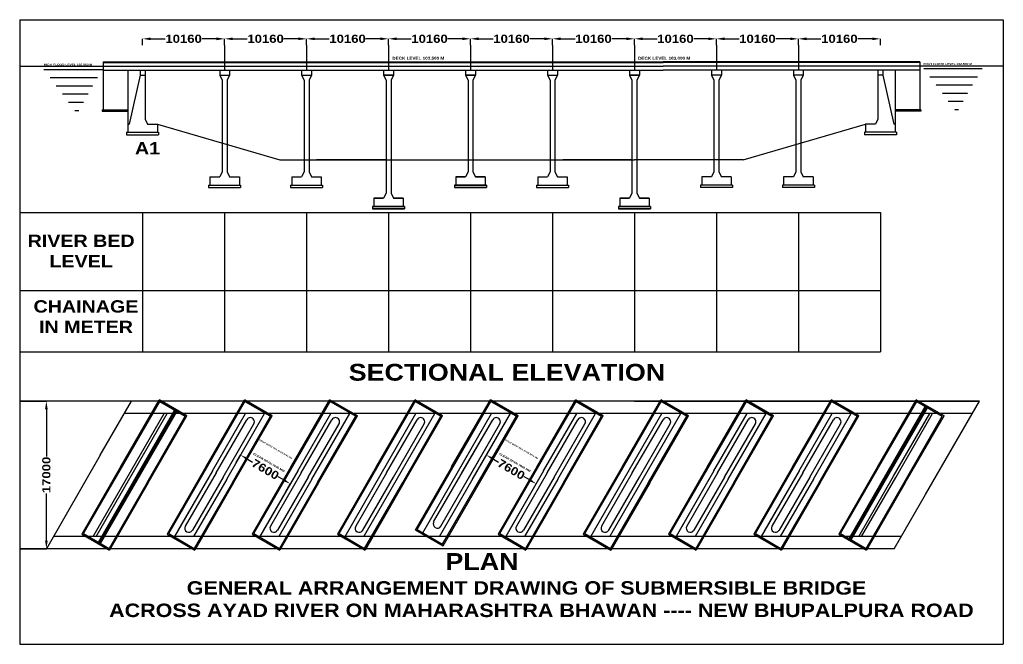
# Model space of a CAD drawing. Header units: millimetres. Extents: x -55849 to 64151, y -69701 to 6500.
import ezdxf

# ---------------------------------------------------------------- set-up
doc = ezdxf.new("R2010")
doc.units = ezdxf.units.MM
doc.linetypes.add('ACAD_ISO02W100', pattern=[15, 12, -3])
doc.styles.get("Standard").update_dxf_attribs({"font": 'ariblk.TTF'})
doc.dimstyles.new('ISO-25', dxfattribs={"dimtxt": 1000, "dimasz": 1000, "dimexe": 1.25, "dimexo": 0.625, "dimtad": 0, "dimtxsty": 'Standard', "dimcen": 75, "dimadec": 0, "dimazin": 0, "dimtfac": 1, "dimtmove": 0, "dimatfit": 2, "dimfxl": 0, "dimarcsym": 0})

# ---------------------------------------------------------------- blocks, each defined once
blk = doc.blocks.new('*D1')
at = {"color": 0, "lineweight": -2}
for p, q in [((-40849, 3390), (-40849, 4165)), ((-39849, 4164), (-38094, 4164)), ((-31849, 4164), (-33605, 4164)), ((-30849, 3390), (-30849, 4165))]:
    blk.add_line(p, q, dxfattribs=at)
at = {"color": 0}
for points in [[(-39849, 4331), (-39849, 3998), (-40849, 4164)], [(-31849, 4331), (-31849, 3998), (-30849, 4164)]]:
    blk.add_solid(points, dxfattribs=at)
at = {"layer": 'Defpoints', "color": 0}
for p in [(-30849, 4164), (-40849, 3389), (-30849, 3389)]:
    blk.add_point(p, dxfattribs=at)
at = {"color": 0, "insert": (-35849, 4164), "char_height": 1000, "attachment_point": 5}
blk.add_mtext('10160', dxfattribs=at)
blk = doc.blocks.new('*D2')
at = {"color": 0, "lineweight": -2}
for p, q in [((-849, 3390), (-849, 4165)), ((151, 4164), (1906, 4164)), ((8151, 4164), (6395, 4164)), ((9151, 3390), (9151, 4165))]:
    blk.add_line(p, q, dxfattribs=at)
at = {"color": 0}
for points in [[(151, 4331), (151, 3998), (-849, 4164)], [(8151, 4331), (8151, 3998), (9151, 4164)]]:
    blk.add_solid(points, dxfattribs=at)
at = {"layer": 'Defpoints', "color": 0}
for p in [(9151, 4164), (-849, 3389), (9151, 3389)]:
    blk.add_point(p, dxfattribs=at)
at = {"color": 0, "insert": (4151, 4164), "char_height": 1000, "attachment_point": 5}
blk.add_mtext('{\\fArial Black|b0|i0|c0|p34;10160}', dxfattribs=at)
blk = doc.blocks.new('*D3')
at = {"color": 0, "lineweight": -2}
for p, q in [((9151, 3390), (9151, 4165)), ((10151, 4164), (11906, 4164)), ((18151, 4164), (16395, 4164)), ((19151, 3390), (19151, 4165))]:
    blk.add_line(p, q, dxfattribs=at)
at = {"color": 0}
for points in [[(10151, 4331), (10151, 3998), (9151, 4164)], [(18151, 4331), (18151, 3998), (19151, 4164)]]:
    blk.add_solid(points, dxfattribs=at)
at = {"layer": 'Defpoints', "color": 0}
for p in [(19151, 4164), (9151, 3389), (19151, 3389)]:
    blk.add_point(p, dxfattribs=at)
at = {"color": 0, "insert": (14151, 4164), "char_height": 1000, "attachment_point": 5}
blk.add_mtext('{\\fArial Black|b0|i0|c0|p34;10160}', dxfattribs=at)
blk = doc.blocks.new('*D7')
at = {"color": 0, "lineweight": -2}
for p, q in [((19151, 3390), (19151, 4165)), ((20151, 4164), (21906, 4164)), ((28151, 4164), (26395, 4164)), ((29151, 3390), (29151, 4165))]:
    blk.add_line(p, q, dxfattribs=at)
at = {"color": 0}
for points in [[(20151, 4331), (20151, 3998), (19151, 4164)], [(28151, 4331), (28151, 3998), (29151, 4164)]]:
    blk.add_solid(points, dxfattribs=at)
at = {"layer": 'Defpoints', "color": 0}
for p in [(19151, 4164), (19151, 3389), (29151, 3389)]:
    blk.add_point(p, dxfattribs=at)
at = {"color": 0, "insert": (24151, 4164), "char_height": 1000, "attachment_point": 5}
blk.add_mtext('{\\fArial Black|b0|i0|c0|p34;10160}', dxfattribs=at)
blk = doc.blocks.new('*D5')
at = {"color": 0, "lineweight": -2}
for p, q in [((39151, 3390), (39151, 4165)), ((40151, 4164), (41906, 4164)), ((48151, 4164), (46395, 4164)), ((49151, 3390), (49151, 4165))]:
    blk.add_line(p, q, dxfattribs=at)
at = {"color": 0}
for points in [[(40151, 4331), (40151, 3998), (39151, 4164)], [(48151, 4331), (48151, 3998), (49151, 4164)]]:
    blk.add_solid(points, dxfattribs=at)
at = {"layer": 'Defpoints', "color": 0}
for p in [(39151, 4164), (39151, 3389), (49151, 3389)]:
    blk.add_point(p, dxfattribs=at)
at = {"color": 0, "insert": (44151, 4164), "char_height": 1000, "attachment_point": 5}
blk.add_mtext('{\\fArial Black|b0|i0|c0|p34;10160}', dxfattribs=at)
blk = doc.blocks.new('*D6')
at = {"color": 0, "lineweight": -2}
for p, q in [((29151, 3390), (29151, 4165)), ((30151, 4164), (31906, 4164)), ((38151, 4164), (36395, 4164)), ((39151, 3390), (39151, 4165))]:
    blk.add_line(p, q, dxfattribs=at)
at = {"color": 0}
for points in [[(30151, 4331), (30151, 3998), (29151, 4164)], [(38151, 4331), (38151, 3998), (39151, 4164)]]:
    blk.add_solid(points, dxfattribs=at)
at = {"layer": 'Defpoints', "color": 0}
for p in [(29151, 4164), (29151, 3389), (39151, 3389)]:
    blk.add_point(p, dxfattribs=at)
at = {"color": 0, "insert": (34151, 4164), "char_height": 1000, "attachment_point": 5}
blk.add_mtext('{\\fArial Black|b0|i0|c0|p34;10160}', dxfattribs=at)
blk = doc.blocks.new('*D23')
at = {"color": 0, "lineweight": -2}
for p, q in [((560, -47540), (1096, -46612)), ((1962, -47113), (2564, -47461)), ((6292, -49613), (5689, -49265)), ((6623, -51040), (7158, -50112))]:
    blk.add_line(p, q, dxfattribs=at)
at = {"color": 0}
for points in [[(2045, -46969), (1878, -47257), (1095, -46613)], [(6375, -49469), (6208, -49757), (7158, -50113)]]:
    blk.add_solid(points, dxfattribs=at)
at = {"layer": 'Defpoints', "color": 0}
for p in [(560, -47540), (7158, -50113), (6622, -51040)]:
    blk.add_point(p, dxfattribs=at)
at = {"color": 0, "insert": (4127, -48363), "char_height": 1000, "attachment_point": 5, "rotation": 330}
blk.add_mtext('7600', dxfattribs=at)
blk = doc.blocks.new('*D24')
at = {"color": 0, "lineweight": -2}
for p, q in [((-30849, 3390), (-30849, 4165)), ((-29849, 4164), (-28094, 4164)), ((-21849, 4164), (-23605, 4164)), ((-20849, 3390), (-20849, 4165))]:
    blk.add_line(p, q, dxfattribs=at)
at = {"color": 0}
for points in [[(-29849, 4331), (-29849, 3998), (-30849, 4164)], [(-21849, 4331), (-21849, 3998), (-20849, 4164)]]:
    blk.add_solid(points, dxfattribs=at)
at = {"layer": 'Defpoints', "color": 0}
for p in [(-20849, 4164), (-30849, 3389), (-20849, 3389)]:
    blk.add_point(p, dxfattribs=at)
at = {"color": 0, "insert": (-25849, 4164), "char_height": 1000, "attachment_point": 5}
blk.add_mtext('{\\fArial Black|b0|i0|c0|p34;10160}', dxfattribs=at)
blk = doc.blocks.new('*D25')
at = {"color": 0, "lineweight": -2}
for p, q in [((-20849, 3390), (-20849, 4165)), ((-19849, 4164), (-18094, 4164)), ((-11849, 4164), (-13605, 4164)), ((-10849, 3390), (-10849, 4165))]:
    blk.add_line(p, q, dxfattribs=at)
at = {"color": 0}
for points in [[(-19849, 4331), (-19849, 3998), (-20849, 4164)], [(-11849, 4331), (-11849, 3998), (-10849, 4164)]]:
    blk.add_solid(points, dxfattribs=at)
at = {"layer": 'Defpoints', "color": 0}
for p in [(-10849, 4164), (-20849, 3389), (-10849, 3389)]:
    blk.add_point(p, dxfattribs=at)
at = {"color": 0, "insert": (-15849, 4164), "char_height": 1000, "attachment_point": 5}
blk.add_mtext('{\\fArial Black|b0|i0|c0|p34;10160}', dxfattribs=at)
blk = doc.blocks.new('*D26')
at = {"color": 0, "lineweight": -2}
for p, q in [((-10849, 3390), (-10849, 4165)), ((-9849, 4164), (-8094, 4164)), ((-1849, 4164), (-3605, 4164)), ((-849, 3390), (-849, 4165))]:
    blk.add_line(p, q, dxfattribs=at)
at = {"color": 0}
for points in [[(-9849, 4331), (-9849, 3998), (-10849, 4164)], [(-1849, 4331), (-1849, 3998), (-849, 4164)]]:
    blk.add_solid(points, dxfattribs=at)
at = {"layer": 'Defpoints', "color": 0}
for p in [(-10849, 4164), (-10849, 3389), (-849, 3389)]:
    blk.add_point(p, dxfattribs=at)
at = {"color": 0, "insert": (-5849, 4164), "char_height": 1000, "attachment_point": 5}
blk.add_mtext('{\\fArial Black|b0|i0|c0|p34;10160}', dxfattribs=at)
blk = doc.blocks.new('*D27')
at = {"color": 0, "lineweight": -2}
for p, q in [((-29440, -47540), (-28904, -46612)), ((-28038, -47113), (-27436, -47461)), ((-23708, -49613), (-24311, -49265)), ((-23377, -51040), (-22842, -50112))]:
    blk.add_line(p, q, dxfattribs=at)
at = {"color": 0}
for points in [[(-27955, -46969), (-28122, -47257), (-28905, -46613)], [(-23625, -49469), (-23792, -49757), (-22842, -50113)]]:
    blk.add_solid(points, dxfattribs=at)
at = {"layer": 'Defpoints', "color": 0}
for p in [(-29440, -47540), (-22842, -50113), (-23378, -51040)]:
    blk.add_point(p, dxfattribs=at)
at = {"color": 0, "insert": (-25873, -48363), "char_height": 1000, "attachment_point": 5, "rotation": 330}
blk.add_mtext('7600', dxfattribs=at)
blk = doc.blocks.new('*D28')
at = {"color": 0, "lineweight": -2}
for p, q in [((-55849, -40040), (-52590, -40040)), ((-52592, -41040), (-52592, -46796)), ((-52592, -57040), (-52592, -51285)), ((-55849, -58040), (-52590, -58040))]:
    blk.add_line(p, q, dxfattribs=at)
at = {"color": 0}
for points in [[(-52758, -41040), (-52425, -41040), (-52592, -40040)], [(-52758, -57040), (-52425, -57040), (-52592, -58040)]]:
    blk.add_solid(points, dxfattribs=at)
at = {"layer": 'Defpoints', "color": 0}
for p in [(-55849, -40040), (-55849, -58040), (-52592, -58040)]:
    blk.add_point(p, dxfattribs=at)
at = {"color": 0, "insert": (-52592, -49040), "char_height": 1000, "attachment_point": 5, "rotation": 90}
blk.add_mtext('17000', dxfattribs=at)

msp = doc.modelspace()

# ---------------------------------------------------------------- linework, layer by layer
for p, q in [((-55849.128, 6500.189), (-55849.128, -69701.26)), ((-55849.128, 6500.189), (64150.872, 6500.189)), ((64150.872, 6500.189), (64150.872, -69701.26)), ((-30849.128, 3389.045), (-30849.128, 339.045)), ((-20849.128, 3389.045), (-20849.128, 339.045)), ((-10849.128, 3389.045), (-10849.128, 339.045)), ((-10849.128, 3389.045), (-10849.128, 339.045)), ((-849.128, 3389.045), (-849.128, 339.045)), ((-849.128, 3389.045), (-849.128, 339.045)), ((9150.872, 3389.045), (9150.872, 339.045)), ((19150.872, 3389.045), (19150.872, 339.045)), ((19150.872, 3389.045), (19150.872, 339.045)), ((29150.872, 3389.045), (29150.872, 339.045)), ((39150.872, 3389.045), (39150.872, 339.045)), ((-45649.128, 1339.045), (-45649.128, -4510.955)), ((-45649.128, 1339.045), (5644.458, 1339.045)), ((-45649.128, 1264.045), (5644.458, 1264.045)), ((5644.458, 1339.045), (22657.285, 1339.045)), ((5644.458, 1264.045), (22657.285, 1264.045)), ((53950.872, 1339.045), (22657.285, 1339.045)), ((53950.872, 1264.045), (22657.285, 1264.045)), ((53950.872, 1339.045), (53950.872, -4510.955)), ((-55849.128, 839.045), (5644.458, 839.045)), ((-45649.128, 339.045), (5644.458, 339.045)), ((-42649.128, 339.045), (-42649.128, -7232.633)), ((-41149.128, 339.045), (-41149.128, -260.955)), ((-40549.128, 339.045), (-40549.128, -5632.633)), ((-31449.128, 339.045), (-31449.128, -260.955)), ((-30249.128, 339.045), (-30249.128, -260.955)), ((-21449.128, 339.045), (-21449.128, -260.955)), ((-20249.128, 339.045), (-20249.128, -260.955)), ((-11449.128, 339.045), (-11449.128, -260.955)), ((-11449.128, 339.045), (-11449.128, -260.955)), ((-10249.128, 339.045), (-10249.128, -260.955)), ((-10249.128, 339.045), (-10249.128, -260.955)), ((-1449.128, 339.045), (-1449.128, -260.955)), ((-1449.128, 339.045), (-1449.128, -260.955)), ((-249.128, 339.045), (-249.128, -260.955)), ((-249.128, 339.045), (-249.128, -260.955)), ((5644.458, 839.045), (22657.285, 839.045)), ((5644.458, 339.045), (22657.285, 339.045)), ((8550.872, 339.045), (8550.872, -260.955)), ((9750.872, 339.045), (9750.872, -260.955)), ((18550.872, 339.045), (18550.872, -260.955)), ((18550.872, 339.045), (18550.872, -260.955)), ((19750.872, 339.045), (19750.872, -260.955)), ((19750.872, 339.045), (19750.872, -260.955)), ((64150.872, 839.045), (22657.285, 839.045)), ((53950.872, 339.045), (22657.285, 339.045)), ((28550.872, 339.045), (28550.872, -260.955)), ((29750.872, 339.045), (29750.872, -260.955)), ((38550.872, 339.045), (38550.872, -260.955)), ((39750.872, 339.045), (39750.872, -260.955)), ((48850.872, 339.045), (48850.872, -5632.633)), ((49450.872, 339.045), (49450.872, -260.955)), ((50950.872, 339.045), (50950.872, -7232.633)), ((-41149.128, -260.955), (-42499.128, -6232.633)), ((-41149.128, -260.955), (-40549.128, -260.955)), ((-31449.128, -260.955), (-30249.128, -260.955)), ((-31449.128, -260.955), (-31149.128, -860.955)), ((-31149.128, -860.955), (-31149.128, -12070.955)), ((-30249.128, -260.955), (-30549.128, -860.955)), ((-30549.128, -860.955), (-30549.128, -12070.955)), ((-21449.128, -260.955), (-21149.128, -860.955)), ((-21449.128, -260.955), (-20249.128, -260.955)), ((-21149.128, -860.955), (-21149.128, -12070.955)), ((-20249.128, -260.955), (-20549.128, -860.955)), ((-20549.128, -860.955), (-20549.128, -12070.955)), ((-11449.128, -260.955), (-10249.128, -260.955)), ((-11449.128, -260.955), (-11149.128, -860.955)), ((-11449.128, -260.955), (-11149.128, -860.955)), ((-10249.128, -260.955), (-11449.128, -260.955)), ((-11149.128, -860.955), (-11149.128, -14670.955)), ((-11149.128, -860.955), (-11149.128, -14670.955)), ((-10249.128, -260.955), (-10549.128, -860.955)), ((-10249.128, -260.955), (-10549.128, -860.955)), ((-10549.128, -860.955), (-10549.128, -14670.955)), ((-10549.128, -860.955), (-10549.128, -14670.955)), ((-1449.128, -260.955), (-249.128, -260.955)), ((-1449.128, -260.955), (-1149.128, -860.955)), ((-249.128, -260.955), (-1449.128, -260.955)), ((-1449.128, -260.955), (-1149.128, -860.955)), ((-1149.128, -860.955), (-1149.128, -12070.955)), ((-1149.128, -860.955), (-1149.128, -12070.955)), ((-249.128, -260.955), (-549.128, -860.955)), ((-249.128, -260.955), (-549.128, -860.955)), ((-549.128, -860.955), (-549.128, -12070.955)), ((-549.128, -860.955), (-549.128, -12070.955)), ((8550.872, -260.955), (8850.872, -860.955)), ((8550.872, -260.955), (9750.872, -260.955)), ((8850.872, -860.955), (8850.872, -12070.955)), ((9750.872, -260.955), (9450.872, -860.955)), ((9450.872, -860.955), (9450.872, -12070.955)), ((18550.872, -260.955), (19750.872, -260.955)), ((18550.872, -260.955), (18850.872, -860.955)), ((18550.872, -260.955), (18850.872, -860.955)), ((19750.872, -260.955), (18550.872, -260.955)), ((18850.872, -860.955), (18850.872, -14670.955)), ((18850.872, -860.955), (18850.872, -14670.955)), ((19750.872, -260.955), (19450.872, -860.955)), ((19750.872, -260.955), (19450.872, -860.955)), ((19450.872, -860.955), (19450.872, -14670.955)), ((19450.872, -860.955), (19450.872, -14670.955)), ((29750.872, -260.955), (28550.872, -260.955)), ((28550.872, -260.955), (28850.872, -860.955)), ((28850.872, -860.955), (28850.872, -12070.955)), ((29750.872, -260.955), (29450.872, -860.955)), ((29450.872, -860.955), (29450.872, -12070.955)), ((39750.872, -260.955), (38550.872, -260.955)), ((38550.872, -260.955), (38850.872, -860.955)), ((38850.872, -860.955), (38850.872, -12070.955)), ((39750.872, -260.955), (39450.872, -860.955)), ((39450.872, -860.955), (39450.872, -12070.955)), ((49450.872, -260.955), (48850.872, -260.955)), ((49450.872, -260.955), (50800.872, -6232.633)), ((-45799.128, -4510.955), (-42649.128, -4510.955)), ((-45799.128, -4510.955), (-45799.128, -4660.955)), ((-45799.128, -4660.955), (-42649.128, -4660.955)), ((54100.872, -4510.955), (50950.872, -4510.955)), ((54100.872, -4660.955), (50950.872, -4660.955)), ((54100.872, -4510.955), (54100.872, -4660.955)), ((-40549.128, -5632.633), (-40249.128, -6232.633)), ((48850.872, -5632.633), (48550.872, -6232.633)), ((-42649.128, -6232.633), (-42499.128, -6232.633)), ((-40249.128, -6232.633), (-39049.128, -6232.633)), ((-39049.128, -6232.633), (-39049.128, -7232.633)), ((-39049.128, -6232.633), (-24098.62, -10610.955)), ((32400.364, -10610.955), (47350.872, -6232.633)), ((48550.872, -6232.633), (47350.872, -6232.633)), ((47350.872, -6232.633), (47350.872, -7232.633)), ((50950.872, -6232.633), (50800.872, -6232.633)), ((-42799.128, -7232.633), (-38899.128, -7232.633)), ((-42799.128, -7232.633), (-42799.128, -7532.633)), ((-42799.128, -7532.633), (-38899.128, -7532.633)), ((-38899.128, -7232.633), (-38899.128, -7532.633)), ((47200.872, -7232.633), (47200.872, -7532.633)), ((51100.872, -7232.633), (47200.872, -7232.633)), ((51100.872, -7532.633), (47200.872, -7532.633)), ((51100.872, -7232.633), (51100.872, -7532.633)), ((-24098.62, -10610.955), (-10849.128, -10610.955)), ((-24098.62, -10610.955), (-10849.128, -10610.955)), ((-11149.128, -10610.955), (5901.38, -10610.955)), ((5901.38, -10610.955), (19150.872, -10610.955)), ((5901.38, -10610.955), (19150.872, -10610.955)), ((32400.364, -10610.955), (19150.872, -10610.955)), ((32400.364, -10610.955), (19150.872, -10610.955)), ((-32649.128, -12670.955), (-31449.128, -12670.955)), ((-32649.128, -12670.955), (-32649.128, -13670.955)), ((-31149.128, -12070.955), (-31449.128, -12670.955)), ((-30549.128, -12070.955), (-30249.128, -12670.955)), ((-30249.128, -12670.955), (-29049.128, -12670.955)), ((-29049.128, -12670.955), (-29049.128, -13670.955)), ((-22649.128, -12670.955), (-22649.128, -13670.955)), ((-22649.128, -12670.955), (-21449.128, -12670.955)), ((-21149.128, -12070.955), (-21449.128, -12670.955)), ((-20549.128, -12070.955), (-20249.128, -12670.955)), ((-20249.128, -12670.955), (-19049.128, -12670.955)), ((-19049.128, -12670.955), (-19049.128, -13670.955)), ((-2649.128, -12670.955), (-1449.128, -12670.955)), ((-2649.128, -12670.955), (-2649.128, -13670.955)), ((-1449.128, -12670.955), (-2649.128, -12670.955)), ((-2649.128, -12670.955), (-2649.128, -13670.955)), ((-1149.128, -12070.955), (-1449.128, -12670.955)), ((-1149.128, -12070.955), (-1449.128, -12670.955)), ((-549.128, -12070.955), (-249.128, -12670.955)), ((-549.128, -12070.955), (-249.128, -12670.955)), ((-249.128, -12670.955), (950.872, -12670.955)), ((950.872, -12670.955), (-249.128, -12670.955)), ((950.872, -12670.955), (950.872, -13670.955)), ((7350.872, -12670.955), (7350.872, -13670.955)), ((7350.872, -12670.955), (8550.872, -12670.955)), ((8850.872, -12070.955), (8550.872, -12670.955)), ((9450.872, -12070.955), (9750.872, -12670.955)), ((9750.872, -12670.955), (10950.872, -12670.955)), ((10950.872, -12670.955), (10950.872, -13670.955)), ((28550.872, -12670.955), (27350.872, -12670.955)), ((27350.872, -12670.955), (27350.872, -13670.955)), ((28850.872, -12070.955), (28550.872, -12670.955)), ((29450.872, -12070.955), (29750.872, -12670.955)), ((30950.872, -12670.955), (29750.872, -12670.955)), ((30950.872, -12670.955), (30950.872, -13670.955)), ((37350.872, -12670.955), (37350.872, -13670.955)), ((38550.872, -12670.955), (37350.872, -12670.955)), ((38850.872, -12070.955), (38550.872, -12670.955)), ((39450.872, -12070.955), (39750.872, -12670.955)), ((40950.872, -12670.955), (39750.872, -12670.955)), ((40950.872, -12670.955), (40950.872, -13670.955)), ((-32799.128, -13670.955), (-32799.128, -13970.955)), ((-32799.128, -13670.955), (-28899.128, -13670.955)), ((-32799.128, -13970.955), (-28899.128, -13970.955)), ((-28899.128, -13670.955), (-28899.128, -13970.955)), ((-22799.128, -13670.955), (-18899.128, -13670.955)), ((-22799.128, -13670.955), (-22799.128, -13970.955)), ((-22799.128, -13970.955), (-18899.128, -13970.955)), ((-18899.128, -13670.955), (-18899.128, -13970.955)), ((-2799.128, -13670.955), (-2799.128, -13970.955)), ((-2799.128, -13670.955), (1100.872, -13670.955)), ((1100.872, -13670.955), (-2799.128, -13670.955)), ((-2799.128, -13670.955), (-2799.128, -13970.955)), ((-2799.128, -13970.955), (1100.872, -13970.955)), ((1100.872, -13970.955), (-2799.128, -13970.955)), ((1100.872, -13670.955), (1100.872, -13970.955)), ((7200.872, -13670.955), (11100.872, -13670.955)), ((7200.872, -13670.955), (7200.872, -13970.955)), ((7200.872, -13970.955), (11100.872, -13970.955)), ((11100.872, -13670.955), (11100.872, -13970.955)), ((31100.872, -13670.955), (27200.872, -13670.955)), ((27200.872, -13670.955), (27200.872, -13970.955)), ((31100.872, -13970.955), (27200.872, -13970.955)), ((31100.872, -13670.955), (31100.872, -13970.955)), ((41100.872, -13670.955), (37200.872, -13670.955)), ((37200.872, -13670.955), (37200.872, -13970.955)), ((41100.872, -13970.955), (37200.872, -13970.955)), ((41100.872, -13670.955), (41100.872, -13970.955)), ((-12649.128, -15270.955), (-12649.128, -16270.955)), ((-12649.128, -15270.955), (-11449.128, -15270.955)), ((-11449.128, -15270.955), (-12649.128, -15270.955)), ((-12649.128, -15270.955), (-12649.128, -16270.955)), ((-11149.128, -14670.955), (-11449.128, -15270.955)), ((-11149.128, -14670.955), (-11449.128, -15270.955)), ((-10549.128, -14670.955), (-10249.128, -15270.955)), ((-10549.128, -14670.955), (-10249.128, -15270.955)), ((-10249.128, -15270.955), (-9049.128, -15270.955)), ((-9049.128, -15270.955), (-10249.128, -15270.955)), ((-9049.128, -15270.955), (-9049.128, -16270.955)), ((-9049.128, -15270.955), (-9049.128, -16270.955)), ((17350.872, -15270.955), (17350.872, -16270.955)), ((17350.872, -15270.955), (18550.872, -15270.955)), ((18550.872, -15270.955), (17350.872, -15270.955)), ((17350.872, -15270.955), (17350.872, -16270.955)), ((18850.872, -14670.955), (18550.872, -15270.955)), ((18850.872, -14670.955), (18550.872, -15270.955)), ((19450.872, -14670.955), (19750.872, -15270.955)), ((19450.872, -14670.955), (19750.872, -15270.955)), ((19750.872, -15270.955), (20950.872, -15270.955)), ((20950.872, -15270.955), (19750.872, -15270.955)), ((20950.872, -15270.955), (20950.872, -16270.955)), ((20950.872, -15270.955), (20950.872, -16270.955)), ((-12799.128, -16270.955), (-12799.128, -16570.955)), ((-12799.128, -16270.955), (-8899.128, -16270.955)), ((-8899.128, -16270.955), (-12799.128, -16270.955)), ((-12799.128, -16270.955), (-12799.128, -16570.955)), ((-12799.128, -16570.955), (-8899.128, -16570.955)), ((-8899.128, -16570.955), (-12799.128, -16570.955)), ((-8899.128, -16270.955), (-8899.128, -16570.955)), ((-8899.128, -16270.955), (-8899.128, -16570.955)), ((17200.872, -16270.955), (17200.872, -16570.955)), ((17200.872, -16270.955), (21100.872, -16270.955)), ((21100.872, -16270.955), (17200.872, -16270.955)), ((17200.872, -16270.955), (17200.872, -16570.955)), ((17200.872, -16570.955), (21100.872, -16570.955)), ((21100.872, -16570.955), (17200.872, -16570.955)), ((21100.872, -16270.955), (21100.872, -16570.955)), ((21100.872, -16270.955), (21100.872, -16570.955)), ((-55849.128, -17037.181), (49150.872, -17037.181)), ((-55849.128, -17037.181), (-55849.128, -34037.181)), ((-55849.128, -17037.181), (-55849.128, -34037.181)), ((-40849.128, -17037.181), (-40849.128, -34037.181)), ((-40849.128, -17037.181), (-40849.128, -34037.181)), ((-30849.128, -17037.181), (-30849.128, -34037.181)), ((-20849.128, -17037.181), (-20849.128, -34037.181)), ((-10849.128, -17037.181), (-10849.128, -34037.181)), ((-849.128, -17037.181), (-849.128, -34037.181)), ((-849.128, -17037.181), (-849.128, -34037.181)), ((-849.128, -17037.181), (-849.128, -34037.181)), ((9150.872, -17037.181), (9150.872, -34037.181)), ((19150.872, -17037.181), (19150.872, -34037.181)), ((29150.872, -17037.181), (29150.872, -34037.181)), ((29150.872, -17037.181), (29150.872, -34037.181)), ((39150.872, -17037.181), (39150.872, -34037.181)), ((39150.872, -17037.181), (39150.872, -34037.181)), ((49150.872, -17037.181), (49150.872, -34037.181)), ((-55849.128, -26537.181), (49150.872, -26537.181)), ((-55849.128, -34037.181), (49150.872, -34037.181)), ((-15872.161, -40040.38), (-55849.128, -40040.38)), ((-48061.769, -56194.416), (-38686.769, -39956.44)), ((-46009.845, -46640.38), (-42199.333, -40040.38)), ((-43541.673, -48065.38), (-38816.673, -39881.44)), ((-43541.673, -48065.38), (-38816.673, -39881.44)), ((-43411.769, -48140.38), (-38761.769, -40086.343)), ((-38816.673, -39881.44), (-35439.174, -41831.44)), ((-35439.174, -41831.44), (-38816.673, -39881.44)), ((-38816.673, -39881.44), (-35439.174, -41831.44)), ((-38761.769, -40086.343), (-35644.077, -41886.343)), ((-38761.769, -40086.343), (-35644.077, -41886.343)), ((-35439.174, -41831.44), (-38686.769, -39956.44)), ((-36656.771, -40040.38), (-37811.471, -40040.38)), ((-26264.466, -40040.38), (-37811.471, -40040.38)), ((-37669.464, -56194.416), (-28294.464, -39956.44)), ((-33149.368, -48065.38), (-28424.368, -39881.44)), ((-33149.368, -48065.38), (-28424.368, -39881.44)), ((-33019.464, -48140.38), (-28369.464, -40086.343)), ((62.706, -40040.38), (-30895.761, -40040.38)), ((-28424.368, -39881.44), (-25046.869, -41831.44)), ((-25046.869, -41831.44), (-28424.368, -39881.44)), ((-28424.368, -39881.44), (-25046.869, -41831.44)), ((-28369.464, -40086.343), (-25251.773, -41886.343)), ((-25046.869, -41831.44), (-28294.464, -39956.44)), ((-27277.159, -56194.416), (-17902.159, -39956.44)), ((-22757.063, -48065.38), (-18032.063, -39881.44)), ((-22757.063, -48065.38), (-18032.063, -39881.44)), ((-22627.159, -48140.38), (-17977.159, -40086.343)), ((-18032.063, -39881.44), (-14654.564, -41831.44)), ((-14654.564, -41831.44), (-18032.063, -39881.44)), ((-18032.063, -39881.44), (-14654.564, -41831.44)), ((-17977.159, -40086.343), (-14859.468, -41886.343)), ((-17977.159, -40086.343), (-14859.468, -41886.343)), ((-14654.564, -41831.44), (-17902.159, -39956.44)), ((-16884.769, -56194.416), (-7509.769, -39956.44)), ((-12364.758, -48065.38), (-7639.758, -39881.44)), ((-12364.673, -48065.38), (-7639.673, -39881.44)), ((-12364.673, -48065.38), (-7639.673, -39881.44)), ((-12234.854, -48140.38), (-7584.854, -40086.343)), ((-12234.769, -48140.38), (-7584.769, -40086.343)), ((-5479.771, -40040.38), (-10675.923, -40040.38)), ((-7639.758, -39881.44), (-4262.259, -41831.44)), ((-4262.259, -41831.44), (-7639.758, -39881.44)), ((-7639.673, -39881.44), (-4262.174, -41831.44)), ((-4262.174, -41831.44), (-7639.673, -39881.44)), ((-7639.673, -39881.44), (-4262.174, -41831.44)), ((-7584.854, -40086.343), (-4467.163, -41886.343)), ((-7584.769, -40086.343), (-4467.077, -41886.343)), ((-7584.769, -40086.343), (-4467.077, -41886.343)), ((-7580.118, -55739.664), (1575.632, -39881.44)), ((-4262.174, -41831.44), (-7509.769, -39956.44)), ((-7375.214, -55684.76), (1630.536, -40086.343)), ((-3149.368, -48065.38), (1575.632, -39881.44)), ((30062.706, -40040.38), (-895.761, -40040.38)), ((1575.632, -39881.44), (4953.131, -41831.44)), ((4953.131, -41831.44), (1575.632, -39881.44)), ((1575.632, -39881.44), (4953.131, -41831.44)), ((1630.536, -40086.343), (4748.227, -41886.343)), ((4953.131, -41831.44), (1705.536, -39956.44)), ((2722.841, -56194.416), (12097.841, -39956.44)), ((7242.937, -48065.38), (11967.937, -39881.44)), ((7242.937, -48065.38), (11967.937, -39881.44)), ((7372.841, -48140.38), (12022.841, -40086.343)), ((11967.937, -39881.44), (15345.436, -41831.44)), ((15345.436, -41831.44), (11967.937, -39881.44)), ((11967.937, -39881.44), (15345.436, -41831.44)), ((12022.841, -40086.343), (15140.532, -41886.343)), ((12022.841, -40086.343), (15140.532, -41886.343)), ((15345.436, -41831.44), (12097.841, -39956.44)), ((13115.231, -56194.416), (22490.231, -39956.44)), ((17635.242, -48065.38), (22360.242, -39881.44)), ((17635.327, -48065.38), (22360.327, -39881.44)), ((17635.327, -48065.38), (22360.327, -39881.44)), ((17765.146, -48140.38), (22415.146, -40086.343)), ((17765.231, -48140.38), (22415.231, -40086.343)), ((19150.872, -40040.38), (61239.706, -40040.38)), ((24520.229, -40040.38), (19324.077, -40040.38)), ((34912.534, -40040.38), (19324.077, -40040.38)), ((45304.839, -40040.38), (19888.935, -40040.38)), ((22360.242, -39881.44), (25737.741, -41831.44)), ((25737.741, -41831.44), (22360.242, -39881.44)), ((22360.327, -39881.44), (25737.826, -41831.44)), ((25737.826, -41831.44), (22360.327, -39881.44)), ((22360.327, -39881.44), (25737.826, -41831.44)), ((22415.146, -40086.343), (25532.837, -41886.343)), ((22415.231, -40086.343), (25532.923, -41886.343)), ((22415.231, -40086.343), (25532.923, -41886.343)), ((25737.826, -41831.44), (22490.231, -39956.44)), ((23507.536, -56194.416), (32882.536, -39956.44)), ((28027.632, -48065.38), (32752.632, -39881.44)), ((28027.632, -48065.38), (32752.632, -39881.44)), ((28157.536, -48140.38), (32807.536, -40086.343)), ((61239.706, -40040.38), (30281.239, -40040.38)), ((32752.632, -39881.44), (36130.131, -41831.44)), ((36130.131, -41831.44), (32752.632, -39881.44)), ((32752.632, -39881.44), (36130.131, -41831.44)), ((32807.536, -40086.343), (35925.227, -41886.343)), ((32807.536, -40086.343), (35925.227, -41886.343)), ((36130.131, -41831.44), (32882.536, -39956.44)), ((33899.841, -56194.416), (43274.841, -39956.44)), ((38419.937, -48065.38), (43144.937, -39881.44)), ((38419.937, -48065.38), (43144.937, -39881.44)), ((38549.841, -48140.38), (43199.841, -40086.343)), ((43144.937, -39881.44), (46522.436, -41831.44)), ((46522.436, -41831.44), (43144.937, -39881.44)), ((43144.937, -39881.44), (46522.436, -41831.44)), ((43199.841, -40086.343), (46317.532, -41886.343)), ((43199.841, -40086.343), (46317.532, -41886.343)), ((46522.436, -41831.44), (43274.841, -39956.44)), ((48812.242, -48065.38), (53537.242, -39881.44)), ((48942.146, -48140.38), (53592.146, -40086.343)), ((49981.376, -48740.38), (54631.376, -40686.343)), ((50067.979, -48790.38), (54717.979, -40736.343)), ((50154.581, -48840.38), (54804.581, -40786.343)), ((53537.242, -39881.44), (56914.741, -41831.44)), ((56914.741, -41831.44), (53537.242, -39881.44)), ((53592.146, -40086.343), (56709.837, -41886.343)), ((54657.913, -51440.38), (61239.706, -40040.38)), ((-46875.87, -56540.38), (-38215.616, -41540.38)), ((-46529.46, -56540.38), (-37869.206, -41540.38)), ((-46243.115, -57244.416), (-36868.115, -41006.44)), ((-46156.513, -57294.416), (-36781.513, -41056.44)), ((-46069.91, -57344.416), (-36694.91, -41106.44)), ((-45983.308, -57394.416), (-36608.308, -41156.44)), ((-15583.486, -41540.38), (-43065.359, -41540.38)), ((-40294.077, -49940.38), (-35644.077, -41886.343)), ((-40294.077, -49940.38), (-35644.077, -41886.343)), ((-40164.174, -50015.38), (-35439.174, -41831.44)), ((-40164.174, -50015.38), (-35439.174, -41831.44)), ((-25975.791, -41540.38), (-38215.616, -41540.38)), ((-32326.644, -48540.38), (-28285.192, -41540.38)), ((-32326.644, -48540.38), (-28285.192, -41540.38)), ((-803.319, -41540.38), (-30895.761, -41540.38)), ((-30594.593, -49540.38), (-25975.791, -41540.38)), ((-30594.593, -49540.38), (-25975.791, -41540.38)), ((-29901.773, -49940.38), (-25251.773, -41886.343)), ((-29901.773, -49940.38), (-25251.773, -41886.343)), ((-29771.869, -50015.38), (-25046.869, -41831.44)), ((-29771.869, -50015.38), (-25046.869, -41831.44)), ((-25850.999, -41540.38), (-25251.773, -41886.343)), ((-21934.339, -48540.38), (-17892.887, -41540.38)), ((-21934.339, -48540.38), (-17892.887, -41540.38)), ((-20202.288, -49540.38), (-15583.486, -41540.38)), ((-20202.288, -49540.38), (-15583.486, -41540.38)), ((-19509.468, -49940.38), (-14859.468, -41886.343)), ((-19509.468, -49940.38), (-14859.468, -41886.343)), ((-19379.564, -50015.38), (-14654.564, -41831.44)), ((-19379.564, -50015.38), (-14654.564, -41831.44)), ((-16160.751, -56540.38), (-7500.497, -41540.38)), ((-13851.35, -56540.38), (-5191.096, -41540.38)), ((-5191.096, -41540.38), (-10675.923, -41540.38)), ((-9117.163, -49940.38), (-4467.163, -41886.343)), ((-9117.163, -49940.38), (-4467.163, -41886.343)), ((-9117.077, -49940.38), (-4467.077, -41886.343)), ((-9117.077, -49940.38), (-4467.077, -41886.343)), ((-8987.259, -50015.38), (-4262.259, -41831.44)), ((-8987.174, -50015.38), (-4262.174, -41831.44)), ((-8987.174, -50015.38), (-4262.174, -41831.44)), ((-6682.394, -56084.76), (1714.808, -41540.38)), ((-4636.045, -56540.38), (4024.209, -41540.38)), ((-4257.523, -57484.76), (4748.227, -41886.343)), ((-4202.619, -57689.664), (4953.131, -41831.44)), ((-2326.644, -48540.38), (1714.808, -41540.38)), ((29196.681, -41540.38), (-895.761, -41540.38)), ((-594.593, -49540.38), (4024.209, -41540.38)), ((98.227, -49940.38), (4748.227, -41886.343)), ((228.131, -50015.38), (4953.131, -41831.44)), ((4149.001, -41540.38), (4748.227, -41886.343)), ((8065.661, -48540.38), (12107.113, -41540.38)), ((8065.661, -48540.38), (12107.113, -41540.38)), ((9797.712, -49540.38), (14416.514, -41540.38)), ((9797.712, -49540.38), (14416.514, -41540.38)), ((10490.532, -49940.38), (15140.532, -41886.343)), ((10490.532, -49940.38), (15140.532, -41886.343)), ((10620.436, -50015.38), (15345.436, -41831.44)), ((10620.436, -50015.38), (15345.436, -41831.44)), ((13839.249, -56540.38), (22499.503, -41540.38)), ((16148.65, -56540.38), (24808.904, -41540.38)), ((24808.904, -41540.38), (19324.077, -41540.38)), ((35201.209, -41540.38), (19324.077, -41540.38)), ((45593.514, -41540.38), (19888.935, -41540.38)), ((20882.837, -49940.38), (25532.837, -41886.343)), ((20882.837, -49940.38), (25532.837, -41886.343)), ((20882.923, -49940.38), (25532.923, -41886.343)), ((20882.923, -49940.38), (25532.923, -41886.343)), ((21012.741, -50015.38), (25737.741, -41831.44)), ((21012.826, -50015.38), (25737.826, -41831.44)), ((21012.826, -50015.38), (25737.826, -41831.44)), ((28850.356, -48540.38), (32891.808, -41540.38)), ((28850.356, -48540.38), (32891.808, -41540.38)), ((60373.681, -41540.38), (30281.239, -41540.38)), ((30582.407, -49540.38), (35201.209, -41540.38)), ((30582.407, -49540.38), (35201.209, -41540.38)), ((31275.227, -49940.38), (35925.227, -41886.343)), ((31275.227, -49940.38), (35925.227, -41886.343)), ((31405.131, -50015.38), (36130.131, -41831.44)), ((31405.131, -50015.38), (36130.131, -41831.44)), ((39242.661, -48540.38), (43284.113, -41540.38)), ((39242.661, -48540.38), (43284.113, -41540.38)), ((40974.712, -49540.38), (45593.514, -41540.38)), ((40974.712, -49540.38), (45593.514, -41540.38)), ((41667.532, -49940.38), (46317.532, -41886.343)), ((41667.532, -49940.38), (46317.532, -41886.343)), ((41797.436, -50015.38), (46522.436, -41831.44)), ((41797.436, -50015.38), (46522.436, -41831.44)), ((50241.184, -48890.38), (54891.184, -40836.343)), ((50760.799, -49190.38), (55177.529, -41540.38)), ((51020.607, -49340.38), (55523.939, -41540.38)), ((52059.837, -49940.38), (56709.837, -41886.343)), ((52059.837, -49940.38), (56709.837, -41886.343)), ((52189.741, -50015.38), (56914.741, -41831.44)), ((-31893.631, -48790.38), (-28143.631, -42295.189)), ((-31893.631, -48790.38), (-28143.631, -42295.189)), ((-31027.606, -49290.38), (-27277.606, -42795.189)), ((-31027.606, -49290.38), (-27277.606, -42795.189)), ((-21501.326, -48790.38), (-17751.326, -42295.189)), ((-21501.326, -48790.38), (-17751.326, -42295.189)), ((-20635.301, -49290.38), (-16885.301, -42795.189)), ((-20635.301, -49290.38), (-16885.301, -42795.189)), ((-11108.936, -48790.38), (-7358.936, -42295.189)), ((-10242.91, -49290.38), (-6492.91, -42795.189)), ((-5349.381, -54775.914), (1856.369, -42295.189)), ((-4483.356, -55275.914), (2722.394, -42795.189)), ((-1893.631, -48790.38), (1856.369, -42295.189)), ((-1027.606, -49290.38), (2722.394, -42795.189)), ((8498.674, -48790.38), (12248.674, -42295.189)), ((8498.674, -48790.38), (12248.674, -42295.189)), ((9364.699, -49290.38), (13114.699, -42795.189)), ((9364.699, -49290.38), (13114.699, -42795.189)), ((18891.064, -48790.38), (22641.064, -42295.189)), ((19757.09, -49290.38), (23507.09, -42795.189)), ((29283.369, -48790.38), (33033.369, -42295.189)), ((29283.369, -48790.38), (33033.369, -42295.189)), ((30149.394, -49290.38), (33899.394, -42795.189)), ((30149.394, -49290.38), (33899.394, -42795.189)), ((39675.674, -48790.38), (43425.674, -42295.189)), ((39675.674, -48790.38), (43425.674, -42295.189)), ((40541.699, -49290.38), (44291.699, -42795.189)), ((40541.699, -49290.38), (44291.699, -42795.189)), ((-46009.845, -46640.38), (-52591.638, -58040.38)), ((-43541.673, -48065.38), (-48266.673, -56249.32)), ((-43541.673, -48065.38), (-48266.673, -56249.32)), ((-48061.769, -56194.416), (-43411.769, -48140.38)), ((-33149.368, -48065.38), (-37874.368, -56249.32)), ((-33149.368, -48065.38), (-37874.368, -56249.32)), ((-37669.464, -56194.416), (-33019.464, -48140.38)), ((-32326.644, -48540.38), (-36945.446, -56540.38)), ((-32326.644, -48540.38), (-36945.446, -56540.38)), ((-32326.644, -48540.38), (-36576.644, -55901.596)), ((-32326.644, -48540.38), (-36576.644, -55901.596)), ((-31893.631, -48790.38), (-35643.631, -55285.57)), ((-31893.631, -48790.38), (-35643.631, -55285.57)), ((-31893.631, -48790.38), (-35643.631, -55285.57)), ((-31893.631, -48790.38), (-35643.631, -55285.57)), ((-22757.063, -48065.38), (-27482.063, -56249.32)), ((-22757.063, -48065.38), (-27482.063, -56249.32)), ((-27277.159, -56194.416), (-22627.159, -48140.38)), ((-21934.339, -48540.38), (-26553.141, -56540.38)), ((-21934.339, -48540.38), (-26553.141, -56540.38)), ((-21934.339, -48540.38), (-26184.339, -55901.596)), ((-21934.339, -48540.38), (-26184.339, -55901.596)), ((-21501.326, -48790.38), (-25251.326, -55285.57)), ((-21501.326, -48790.38), (-25251.326, -55285.57)), ((-21501.326, -48790.38), (-25251.326, -55285.57)), ((-21501.326, -48790.38), (-25251.326, -55285.57)), ((-12364.758, -48065.38), (-17089.758, -56249.32)), ((-12364.673, -48065.38), (-17089.673, -56249.32)), ((-12364.673, -48065.38), (-17089.673, -56249.32)), ((-16884.854, -56194.416), (-12234.854, -48140.38)), ((-16884.769, -56194.416), (-12234.769, -48140.38)), ((-11108.936, -48790.38), (-14858.936, -55285.57)), ((-11108.936, -48790.38), (-14858.936, -55285.57)), ((-11108.936, -48790.38), (-14858.936, -55285.57)), ((7242.937, -48065.38), (2517.937, -56249.32)), ((7242.937, -48065.38), (2517.937, -56249.32)), ((2722.841, -56194.416), (7372.841, -48140.38)), ((8065.661, -48540.38), (3446.859, -56540.38)), ((8065.661, -48540.38), (3446.859, -56540.38)), ((8065.661, -48540.38), (3815.661, -55901.596)), ((8065.661, -48540.38), (3815.661, -55901.596)), ((8498.674, -48790.38), (4748.674, -55285.57)), ((8498.674, -48790.38), (4748.674, -55285.57)), ((8498.674, -48790.38), (4748.674, -55285.57)), ((8498.674, -48790.38), (4748.674, -55285.57)), ((17635.242, -48065.38), (12910.242, -56249.32)), ((17635.327, -48065.38), (12910.327, -56249.32)), ((17635.327, -48065.38), (12910.327, -56249.32)), ((13115.146, -56194.416), (17765.146, -48140.38)), ((13115.231, -56194.416), (17765.231, -48140.38)), ((18891.064, -48790.38), (15141.064, -55285.57)), ((18891.064, -48790.38), (15141.064, -55285.57)), ((18891.064, -48790.38), (15141.064, -55285.57)), ((28027.632, -48065.38), (23302.632, -56249.32)), ((28027.632, -48065.38), (23302.632, -56249.32)), ((23507.536, -56194.416), (28157.536, -48140.38)), ((28850.356, -48540.38), (24231.554, -56540.38)), ((28850.356, -48540.38), (24231.554, -56540.38)), ((28850.356, -48540.38), (24600.356, -55901.596)), ((28850.356, -48540.38), (24600.356, -55901.596)), ((29283.369, -48790.38), (25533.369, -55285.57)), ((29283.369, -48790.38), (25533.369, -55285.57)), ((29283.369, -48790.38), (25533.369, -55285.57)), ((29283.369, -48790.38), (25533.369, -55285.57)), ((38419.937, -48065.38), (33694.937, -56249.32)), ((38419.937, -48065.38), (33694.937, -56249.32)), ((33899.841, -56194.416), (38549.841, -48140.38)), ((39242.661, -48540.38), (34623.859, -56540.38)), ((39242.661, -48540.38), (34623.859, -56540.38)), ((39242.661, -48540.38), (34992.661, -55901.596)), ((39242.661, -48540.38), (34992.661, -55901.596)), ((39675.674, -48790.38), (35925.674, -55285.57)), ((39675.674, -48790.38), (35925.674, -55285.57)), ((39675.674, -48790.38), (35925.674, -55285.57)), ((39675.674, -48790.38), (35925.674, -55285.57)), ((48812.242, -48065.38), (44087.242, -56249.32)), ((44292.146, -56194.416), (48942.146, -48140.38)), ((45331.376, -56794.416), (49981.376, -48740.38)), ((45331.376, -56794.416), (49981.376, -48740.38)), ((45417.979, -56844.416), (50067.979, -48790.38)), ((45417.979, -56844.416), (50067.979, -48790.38)), ((45417.979, -56844.416), (50067.979, -48790.38)), ((45504.581, -56894.416), (50154.581, -48840.38)), ((45504.581, -56894.416), (50154.581, -48840.38)), ((45591.184, -56944.416), (50241.184, -48890.38)), ((46517.274, -56540.38), (50760.799, -49190.38)), ((-40294.077, -49940.38), (-44944.077, -57994.416)), ((-40294.077, -49940.38), (-44944.077, -57994.416)), ((-40164.174, -50015.38), (-44889.174, -58199.32)), ((-40164.174, -50015.38), (-44889.174, -58199.32)), ((-31027.606, -49290.38), (-34777.606, -55785.57)), ((-31027.606, -49290.38), (-34777.606, -55785.57)), ((-31027.606, -49290.38), (-34777.606, -55785.57)), ((-31027.606, -49290.38), (-34777.606, -55785.57)), ((-30594.593, -49540.38), (-34636.045, -56540.38)), ((-30594.593, -49540.38), (-34636.045, -56540.38)), ((-30594.593, -49540.38), (-34636.045, -56540.38)), ((-30594.593, -49540.38), (-34636.045, -56540.38)), ((-29901.773, -49940.38), (-34551.773, -57994.416)), ((-29901.773, -49940.38), (-34551.773, -57994.416)), ((-29771.869, -50015.38), (-34496.869, -58199.32)), ((-29771.869, -50015.38), (-34496.869, -58199.32)), ((-20635.301, -49290.38), (-24385.301, -55785.57)), ((-20635.301, -49290.38), (-24385.301, -55785.57)), ((-20635.301, -49290.38), (-24385.301, -55785.57)), ((-20635.301, -49290.38), (-24385.301, -55785.57)), ((-20202.288, -49540.38), (-24243.74, -56540.38)), ((-20202.288, -49540.38), (-24243.74, -56540.38)), ((-20202.288, -49540.38), (-24243.74, -56540.38)), ((-20202.288, -49540.38), (-24243.74, -56540.38)), ((-19509.468, -49940.38), (-24159.468, -57994.416)), ((-19509.468, -49940.38), (-24159.468, -57994.416)), ((-19379.564, -50015.38), (-24104.564, -58199.32)), ((-19379.564, -50015.38), (-24104.564, -58199.32)), ((-13992.91, -55785.57), (-10242.91, -49290.38)), ((-9117.163, -49940.38), (-13767.163, -57994.416)), ((-13767.163, -57994.416), (-9117.163, -49940.38)), ((-9117.077, -49940.38), (-13767.077, -57994.416)), ((-9117.077, -49940.38), (-13767.077, -57994.416)), ((-8987.259, -50015.38), (-13712.259, -58199.32)), ((-8987.174, -50015.38), (-13712.174, -58199.32)), ((-8987.174, -50015.38), (-13712.174, -58199.32)), ((9364.699, -49290.38), (5614.699, -55785.57)), ((9364.699, -49290.38), (5614.699, -55785.57)), ((9364.699, -49290.38), (5614.699, -55785.57)), ((9364.699, -49290.38), (5614.699, -55785.57)), ((9797.712, -49540.38), (5756.26, -56540.38)), ((9797.712, -49540.38), (5756.26, -56540.38)), ((9797.712, -49540.38), (5756.26, -56540.38)), ((9797.712, -49540.38), (5756.26, -56540.38)), ((10490.532, -49940.38), (5840.532, -57994.416)), ((10490.532, -49940.38), (5840.532, -57994.416)), ((10620.436, -50015.38), (5895.436, -58199.32)), ((10620.436, -50015.38), (5895.436, -58199.32)), ((16007.09, -55785.57), (19757.09, -49290.38)), ((20882.837, -49940.38), (16232.837, -57994.416)), ((16232.837, -57994.416), (20882.837, -49940.38)), ((20882.923, -49940.38), (16232.923, -57994.416)), ((20882.923, -49940.38), (16232.923, -57994.416)), ((21012.741, -50015.38), (16287.741, -58199.32)), ((21012.826, -50015.38), (16287.826, -58199.32)), ((21012.826, -50015.38), (16287.826, -58199.32)), ((30149.394, -49290.38), (26399.394, -55785.57)), ((30149.394, -49290.38), (26399.394, -55785.57)), ((30149.394, -49290.38), (26399.394, -55785.57)), ((30149.394, -49290.38), (26399.394, -55785.57)), ((30582.407, -49540.38), (26540.955, -56540.38)), ((30582.407, -49540.38), (26540.955, -56540.38)), ((30582.407, -49540.38), (26540.955, -56540.38)), ((30582.407, -49540.38), (26540.955, -56540.38)), ((31275.227, -49940.38), (26625.227, -57994.416)), ((31275.227, -49940.38), (26625.227, -57994.416)), ((31405.131, -50015.38), (26680.131, -58199.32)), ((31405.131, -50015.38), (26680.131, -58199.32)), ((40541.699, -49290.38), (36791.699, -55785.57)), ((40541.699, -49290.38), (36791.699, -55785.57)), ((40541.699, -49290.38), (36791.699, -55785.57)), ((40541.699, -49290.38), (36791.699, -55785.57)), ((40974.712, -49540.38), (36933.26, -56540.38)), ((40974.712, -49540.38), (36933.26, -56540.38)), ((40974.712, -49540.38), (36933.26, -56540.38)), ((40974.712, -49540.38), (36933.26, -56540.38)), ((41667.532, -49940.38), (37017.532, -57994.416)), ((41667.532, -49940.38), (37017.532, -57994.416)), ((41797.436, -50015.38), (37072.436, -58199.32)), ((41797.436, -50015.38), (37072.436, -58199.32)), ((46863.685, -56540.38), (51020.607, -49340.38)), ((52059.837, -49940.38), (47409.837, -57994.416)), ((47409.837, -57994.416), (52059.837, -49940.38)), ((52189.741, -50015.38), (47464.741, -58199.32)), ((50847.401, -58040.38), (54657.913, -51440.38)), ((-48266.673, -56249.32), (-44889.174, -58199.32)), ((-48266.673, -56249.32), (-44889.174, -58199.32)), ((-48061.769, -56194.416), (-44944.077, -57994.416)), ((-48061.769, -56194.416), (-44944.077, -57994.416)), ((-37874.368, -56249.32), (-34496.869, -58199.32)), ((-37874.368, -56249.32), (-34496.869, -58199.32)), ((-37669.464, -56194.416), (-34551.773, -57994.416)), ((-37669.464, -56194.416), (-34551.773, -57994.416)), ((-27482.063, -56249.32), (-24104.564, -58199.32)), ((-27482.063, -56249.32), (-24104.564, -58199.32)), ((-27277.159, -56194.416), (-24159.468, -57994.416)), ((-27277.159, -56194.416), (-24159.468, -57994.416)), ((-17089.758, -56249.32), (-13712.259, -58199.32)), ((-17089.673, -56249.32), (-13712.174, -58199.32)), ((-17089.673, -56249.32), (-13712.174, -58199.32)), ((-16884.854, -56194.416), (-13767.163, -57994.416)), ((-16884.769, -56194.416), (-13767.077, -57994.416)), ((-16884.769, -56194.416), (-13767.077, -57994.416)), ((-7580.118, -55739.664), (-4202.619, -57689.664)), ((-7375.214, -55684.76), (-4257.523, -57484.76)), ((2517.937, -56249.32), (5895.436, -58199.32)), ((2517.937, -56249.32), (5895.436, -58199.32)), ((2722.841, -56194.416), (5840.532, -57994.416)), ((2722.841, -56194.416), (5840.532, -57994.416)), ((12910.242, -56249.32), (16287.741, -58199.32)), ((12910.327, -56249.32), (16287.826, -58199.32)), ((12910.327, -56249.32), (16287.826, -58199.32)), ((13115.146, -56194.416), (16232.837, -57994.416)), ((13115.231, -56194.416), (16232.923, -57994.416)), ((13115.231, -56194.416), (16232.923, -57994.416)), ((23302.632, -56249.32), (26680.131, -58199.32)), ((23302.632, -56249.32), (26680.131, -58199.32)), ((23507.536, -56194.416), (26625.227, -57994.416)), ((23507.536, -56194.416), (26625.227, -57994.416)), ((33694.937, -56249.32), (37072.436, -58199.32)), ((33694.937, -56249.32), (37072.436, -58199.32)), ((33899.841, -56194.416), (37017.532, -57994.416)), ((33899.841, -56194.416), (37017.532, -57994.416)), ((44087.242, -56249.32), (47464.741, -58199.32)), ((44292.146, -56194.416), (47409.837, -57994.416)), ((-24243.74, -56540.38), (-51725.613, -56540.38)), ((-34636.045, -56540.38), (-41852.923, -56540.38)), ((-9463.573, -56540.38), (-30895.761, -56540.38)), ((20536.427, -56540.38), (-30849.128, -56540.38)), ((-3459.045, -56540.38), (-10675.923, -56540.38)), ((26540.955, -56540.38), (19324.077, -56540.38)), ((36933.26, -56540.38), (19888.935, -56540.38)), ((51713.427, -56540.38), (30281.239, -56540.38)), ((-26264.466, -58040.38), (-55849.128, -58040.38)), ((-36656.771, -58040.38), (-41852.923, -58040.38)), ((-10329.599, -58040.38), (-30895.761, -58040.38)), ((-849.128, -58040.38), (-10675.923, -58040.38)), ((19670.401, -58040.38), (-895.761, -58040.38)), ((24520.229, -58040.38), (19324.077, -58040.38)), ((34912.534, -58040.38), (19888.935, -58040.38)), ((50847.401, -58040.38), (30281.239, -58040.38)), ((-55849.128, -69701.26), (64150.872, -69701.26))]:
    msp.add_line(p, q)
at = {"linetype": 'ACAD_ISO02W100'}
for p, q in [((-45763.781, 397.316), (-52903.364, 397.316)), ((61557.045, 500.196), (54417.462, 500.196)), ((-46339.687, -602.684), (-52148.991, -602.684)), ((60981.139, -499.804), (55171.835, -499.804)), ((-46915.593, -1602.684), (-51394.618, -1602.684)), ((60405.233, -1499.804), (55926.208, -1499.804)), ((-47491.499, -2602.684), (-50640.245, -2602.684)), ((59829.327, -2499.804), (56680.582, -2499.804)), ((59253.421, -3499.804), (57434.955, -3499.804)), ((-48067.405, -3602.684), (-49885.872, -3602.684)), ((-48643.311, -4602.684), (-49131.499, -4602.684)), ((58677.515, -4499.804), (58189.328, -4499.804)), ((-11149.128, -10610.955), (-19618.99, -10610.955)), ((18850.872, -10610.955), (10381.01, -10610.955))]:
    msp.add_line(p, q, dxfattribs=at)
for centre, start, end in [((-27710.618, -42545.189), 330, 150), ((-27710.618, -42545.189), 330, 150), ((-17318.313, -42545.189), 330, 150), ((-17318.314, -42545.189), 330, 150), ((-6925.923, -42545.189), 330, 150), ((-6925.923, -42545.189), 330, 150), ((2289.382, -42545.189), 330, 150), ((2289.382, -42545.189), 330, 150), ((12681.687, -42545.189), 330, 150), ((12681.686, -42545.189), 330, 150), ((23074.077, -42545.189), 330, 150), ((23074.077, -42545.189), 330, 150), ((33466.382, -42545.189), 330, 150), ((33466.382, -42545.189), 330, 150), ((43858.687, -42545.189), 330, 150), ((43858.686, -42545.189), 330, 150), ((-4899.644, -55035.57), 150, 330), ((-35210.618, -55535.57), 150, 330), ((-35210.618, -55535.57), 150, 330), ((-35210.618, -55535.57), 150, 330), ((-35210.618, -55535.57), 150, 330), ((-24818.314, -55535.57), 150, 330), ((-24818.314, -55535.57), 150, 330), ((-24818.313, -55535.57), 150, 330), ((-24818.313, -55535.57), 150, 330), ((-14425.923, -55535.57), 150, 330), ((-14425.923, -55535.57), 150, 330), ((-14425.923, -55535.57), 150, 330), ((-14425.923, -55535.57), 150, 330), ((5181.686, -55535.57), 150, 330), ((5181.686, -55535.57), 150, 330), ((5181.687, -55535.57), 150, 330), ((5181.687, -55535.57), 150, 330), ((15574.077, -55535.57), 150, 330), ((15574.077, -55535.57), 150, 330), ((15574.077, -55535.57), 150, 330), ((15574.077, -55535.57), 150, 330), ((25966.382, -55535.57), 150, 330), ((25966.382, -55535.57), 150, 330), ((25966.382, -55535.57), 150, 330), ((25966.382, -55535.57), 150, 330), ((36358.686, -55535.57), 150, 330), ((36358.686, -55535.57), 150, 330), ((36358.687, -55535.57), 150, 330), ((36358.687, -55535.57), 150, 330)]:
    msp.add_arc(centre, 500, start, end)

# ---------------------------------------------------------------- texts
for s, height, p in [('RIGHT EFFECTIVE SPAN 8000 MM', 175, (-26638.627, -44826.143)), ('RIGHT EFFECTIVE SPAN 8000 MM', 175, (3361.373, -44826.143)), ('CLEAR SPAN 7600 MM', 250, (-27394.892, -46533.462)), ('CLEAR SPAN 7600 MM', 250, (2605.108, -46533.462))]:
    msp.add_text(s, height=height, rotation=330).set_placement(p)
for s, insert, char_height, width, attachment_point in [('DECK LEVEL 103.500 M', (-10393.362, 1973.838), 350, 129966.81099, 1), ('DECK LEVEL 103.000 M', (19606.638, 1973.838), 350, 129966.81099, 1), ('HIGH FLOOD LEVEL 102.500 M', (54422.65, 1230.467), 250, 92833.43642, 1), ('HIGH FLOOD LEVEL 102.500 M', (-52898.176, 1127.588), 250, 92833.43642, 1), ('A1', (-41788.072, -8430.777), 1500, 1743.2511, 1), ('RIVER BED LEVEL', (-48349.128, -21726.018), 1500, 15000, 5), ('CHAINAGE IN METER', (-47758.847, -29727.454), 1500, 15000, 5), ('SECTIONAL ELEVATION', (-15709.994, -35486.002), 2050.3125, 761350.22043, 1), ('PLAN', (-3916.565, -58573.318), 2050.3125, 761350.22043, 1), ('^I       GENERAL ARRANGEMENT DRAWING OF SUBMERSIBLE BRIDGE\\P   ACROSS AYAD RIVER ON MAHARASHTRA BHAWAN ---- NEW BHUPALPURA ROAD', (-47125.845, -61998.876), 1640.25, 609080.17634, 1)]:
    msp.add_mtext(s, dxfattribs=dict(insert=insert, char_height=char_height, width=width, attachment_point=attachment_point))

# ---------------------------------------------------------------- dimensions: what is measured, and where the dimension line sits
for base, p1, p2, text, picture, middle in [((-30849.128, 4164.212), (-40849.128, 3389.045), (-30849.128, 3389.045), '10160', '*D1', (-35849.128, 4164.212)), ((-20849.128, 4164.212), (-30849.128, 3389.045), (-20849.128, 3389.045), '{\\fArial Black|b0|i0|c0|p34;10160}', '*D24', (-25849.128, 4164.212)), ((-10849.128, 4164.212), (-20849.128, 3389.045), (-10849.128, 3389.045), '{\\fArial Black|b0|i0|c0|p34;10160}', '*D25', (-15849.128, 4164.212)), ((9150.872, 4164.212), (-849.128, 3389.045), (9150.872, 3389.045), '{\\fArial Black|b0|i0|c0|p34;10160}', '*D2', (4150.872, 4164.212)), ((19150.872, 4164.212), (9150.872, 3389.045), (19150.872, 3389.045), '{\\fArial Black|b0|i0|c0|p34;10160}', '*D3', (14150.872, 4164.212))]:
    dim = msp.add_linear_dim(base=base, p1=p1, p2=p2, text=text, dimstyle='ISO-25')
    dim.commit()
    dim.dimension.update_dxf_attribs({"geometry": picture, "text_midpoint": middle})
for base, p1, p2, angle, text, picture, middle in [((-10849.128, 4164.212), (-849.128, 3389.045), (-10849.128, 3389.045), 180, '{\\fArial Black|b0|i0|c0|p34;10160}', '*D26', (-5849.128, 4164.212)), ((19150.872, 4164.212), (29150.872, 3389.045), (19150.872, 3389.045), 180, '{\\fArial Black|b0|i0|c0|p34;10160}', '*D7', (24150.872, 4164.212)), ((29150.872, 4164.212), (39150.872, 3389.045), (29150.872, 3389.045), 180, '{\\fArial Black|b0|i0|c0|p34;10160}', '*D6', (34150.872, 4164.212)), ((39150.872, 4164.212), (49150.872, 3389.045), (39150.872, 3389.045), 180, '{\\fArial Black|b0|i0|c0|p34;10160}', '*D5', (44150.872, 4164.212)), ((-52591.638, -58040.38), (-55849.128, -40040.38), (-55849.128, -58040.38), 90, '17000', '*D28', (-52591.638, -49040.38))]:
    dim = msp.add_linear_dim(base=base, p1=p1, p2=p2, angle=angle, text=text, dimstyle='ISO-25')
    dim.commit()
    dim.dimension.update_dxf_attribs({"geometry": picture, "text_midpoint": middle})
for p1, p2, picture, middle in [((-29439.892, -47540.38), (-23377.715, -51040.38), '*D27', (-25873.42, -48363.068)), ((560.108, -47540.38), (6622.285, -51040.38), '*D23', (4126.58, -48363.068))]:
    dim = msp.add_aligned_dim(p1=p1, p2=p2, distance=1070.767, text='7600', dimstyle='ISO-25')
    dim.commit()
    dim.dimension.update_dxf_attribs({"geometry": picture, "text_midpoint": middle})

doc.saveas('drawing.dxf')
